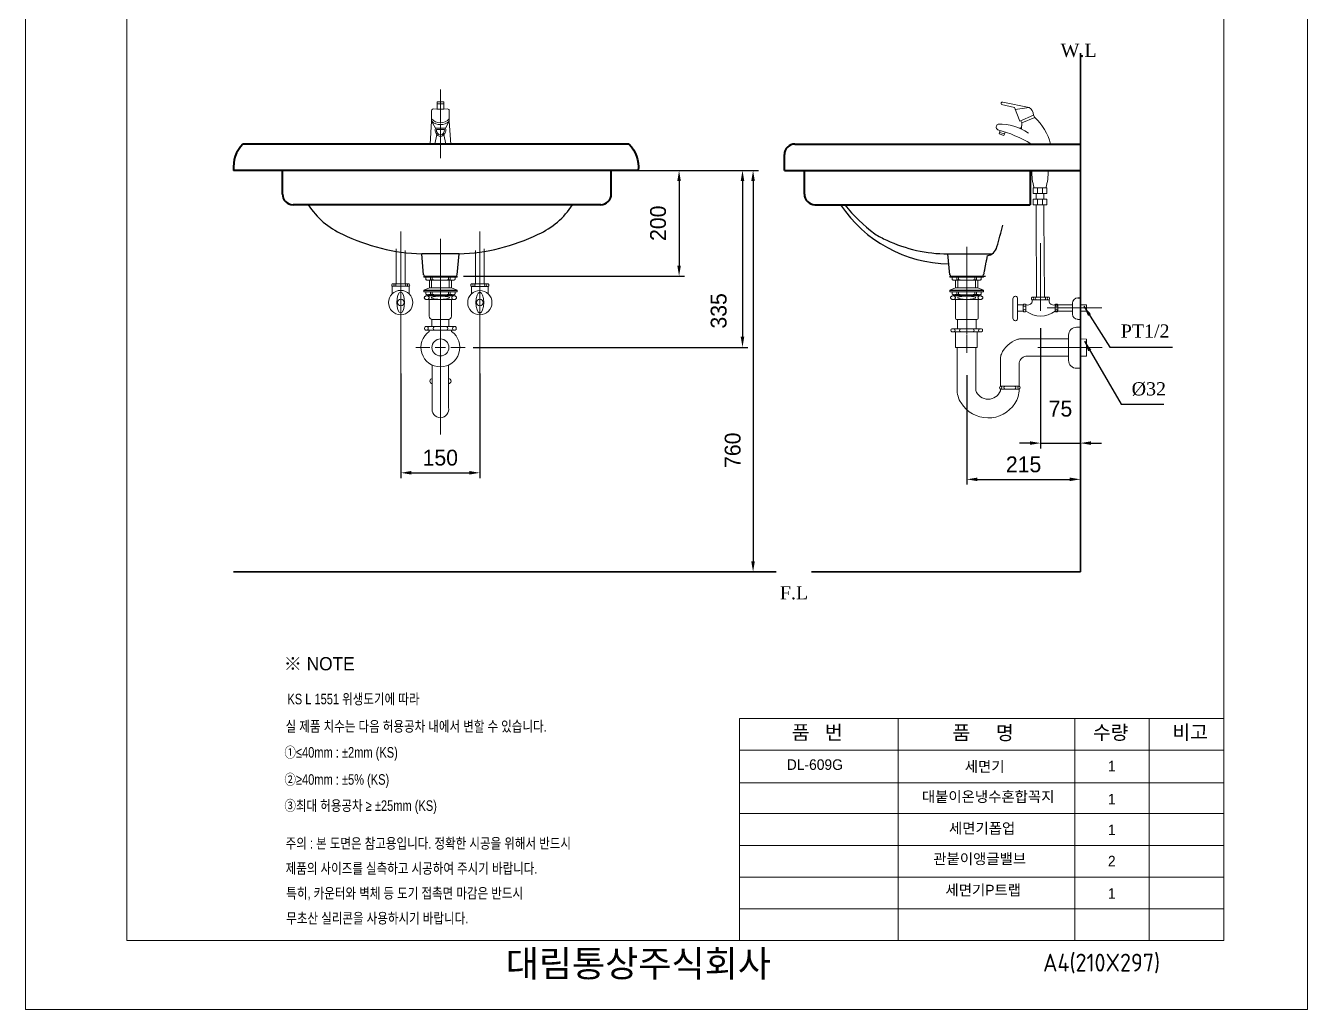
# Model space of a CAD drawing. Header units: millimetres. Extents: x 9033 to 25278, y 315 to 3859.
# Drawn here: x 22852 to 25278, y 429 to 2291 of the extents above; entities that cross this region are included whole.
import ezdxf

# ---------------------------------------------------------------- set-up
doc = ezdxf.new("R2010")
doc.units = ezdxf.units.MM
doc.header["$LTSCALE"] = 0.1
doc.linetypes.add('CENTER', pattern=[50.8, 31.75, -6.35, 6.35, -6.35])
doc.linetypes.add('HIDDEN', pattern=[9.525, 6.35, -3.175])
for name, color, linetype in [('2', 2, 'HIDDEN'), ('IN', 221, 'HIDDEN'), ('LINE', 7, 'Continuous')]:
    doc.layers.add(name, color=color, linetype=linetype)
for name, color, linetype, lineweight in [('AM_6', 2, 'Continuous', 30), ('CEN', 1, 'CENTER', 5), ('DIM', 3, 'Continuous', 15), ('OUTLINE', 11, 'Continuous', 40), ('Y', 235, 'Continuous', 35), ('YA', 160, 'Continuous', 15)]:
    doc.layers.add(name, color=color, linetype=linetype, lineweight=lineweight)
doc.styles.add('h', font='', dxfattribs={"height": 30})
doc.styles.add('MtXpl_', font='')
doc.styles.get("Standard").update_dxf_attribs({"font": 'isocp.shx', "bigfont": 'whgtxt.shx'})
doc.styles.add('STYLE2', font='dutch.ttf', dxfattribs={"height": 25})
doc.styles.add('굴림', font='', dxfattribs={"height": 3.2})
doc.styles.add('스타일1', font='txt.shx', dxfattribs={"bigfont": 'ghs.shx'})
doc.styles.add('한글', font='', dxfattribs={"height": 25})
doc.styles.get('h').set_extended_font_data('Haansoft Batang')
doc.styles.get('MtXpl_').set_extended_font_data('Gulim')
doc.styles.get('굴림').set_extended_font_data('Gulim')
doc.styles.get('한글').set_extended_font_data('Batang')
doc.dimstyles.new('SERIM', dxfattribs={"dimscale": 10, "dimtxt": 3, "dimasz": 2, "dimexe": 1, "dimexo": 1.5, "dimgap": 1, "dimtad": 1, "dimtoh": 1, "dimdec": 0, "dimdsep": 46, "dimtxsty": 'h', "dimcen": -0.3, "dimclrt": 2, "dimadec": 0, "dimazin": 0, "dimtfac": 1, "dimtdec": 0, "dimtmove": 1, "dimatfit": 3, "dimfxl": 0, "dimtolj": 1, "dimtzin": 0, "dimarcsym": 0})

# ---------------------------------------------------------------- blocks, each defined once
blk = doc.blocks.new('*D106')
at = {"layer": 'Defpoints', "color": 0}
for p in [(23562.1, 1647.5), (23711.7, 1647.5), (23711.7, 1444.3)]:
    blk.add_point(p, dxfattribs=at)
at = {"layer": 'DIM', "color": 0, "lineweight": -2}
for p, q in [((23562.1, 1632.5), (23562.1, 1434.3)), ((23711.7, 1632.5), (23711.7, 1434.3)), ((23582.1, 1444.3), (23691.7, 1444.3))]:
    blk.add_line(p, q, dxfattribs=at)
at = {"layer": 'DIM', "color": 0}
for points in [[(23582.1, 1447.7), (23582.1, 1441), (23562.1, 1444.3)], [(23691.7, 1447.7), (23691.7, 1441), (23711.7, 1444.3)]]:
    blk.add_solid(points, dxfattribs=at)
at = {"layer": 'DIM', "color": 0, "insert": (23636.9, 1472.8), "char_height": 30, "attachment_point": 5, "style": 'h'}
blk.add_mtext('\\A1;150', dxfattribs=at)
blk = doc.blocks.new('*D109')
at = {"layer": 'Defpoints', "color": 0}
for p in [(24848.2, 2001.7), (24633.2, 1643.9), (24848.2, 1431.9)]:
    blk.add_point(p, dxfattribs=at)
at = {"layer": 'DIM', "color": 0, "lineweight": -2}
for p, q in [((24633.2, 1628.9), (24633.2, 1421.9)), ((24653.2, 1431.9), (24828.2, 1431.9))]:
    blk.add_line(p, q, dxfattribs=at)
at = {"layer": 'DIM', "color": 0}
for points in [[(24653.2, 1435.2), (24653.2, 1428.6), (24633.2, 1431.9)], [(24828.2, 1435.2), (24828.2, 1428.6), (24848.2, 1431.9)]]:
    blk.add_solid(points, dxfattribs=at)
at = {"layer": 'DIM', "color": 0, "insert": (24740.7, 1460.1), "char_height": 30, "attachment_point": 5, "style": 'h'}
blk.add_mtext('\\A1;215', dxfattribs=at)
blk = doc.blocks.new('*D110')
at = {"layer": 'Defpoints', "color": 0}
for p in [(24848.2, 1762.5), (24772.8, 1732.9), (24848.2, 1500.5)]:
    blk.add_point(p, dxfattribs=at)
at = {"layer": 'DIM', "color": 0, "lineweight": -2}
for p, q in [((24772.8, 1717.9), (24772.8, 1490.5)), ((24752.8, 1500.5), (24732.8, 1500.5)), ((24772.8, 1500.5), (24848.2, 1500.5)), ((24868.2, 1500.5), (24888.2, 1500.5))]:
    blk.add_line(p, q, dxfattribs=at)
at = {"layer": 'DIM', "color": 0}
for points in [[(24752.8, 1503.9), (24752.8, 1497.2), (24772.8, 1500.5)], [(24868.2, 1503.9), (24868.2, 1497.2), (24848.2, 1500.5)]]:
    blk.add_solid(points, dxfattribs=at)
at = {"layer": 'DIM', "color": 0, "insert": (24810.5, 1565.5), "char_height": 30, "attachment_point": 5, "style": 'h'}
blk.add_mtext('\\A1;75', dxfattribs=at)
blk = doc.blocks.new('*D115')
at = {"layer": 'Defpoints', "color": 0}
for p in [(23960.4, 2016.7), (23665.9, 1816.7), (24088.8, 1816.7)]:
    blk.add_point(p, dxfattribs=at)
at = {"layer": 'DIM', "color": 0, "lineweight": -2}
for p, q in [((23975.4, 2016.7), (24098.8, 2016.7)), ((24088.8, 1996.7), (24088.8, 1836.7)), ((23680.9, 1816.7), (24098.8, 1816.7))]:
    blk.add_line(p, q, dxfattribs=at)
at = {"layer": 'DIM', "color": 0}
for points in [[(24085.4, 1996.7), (24092.1, 1996.7), (24088.8, 2016.7)], [(24085.4, 1836.7), (24092.1, 1836.7), (24088.8, 1816.7)]]:
    blk.add_solid(points, dxfattribs=at)
at = {"layer": 'DIM', "color": 0, "insert": (24049.1, 1916.7), "char_height": 30, "attachment_point": 5, "rotation": 90, "style": 'h'}
blk.add_mtext('\\A1;200', dxfattribs=at)
blk = doc.blocks.new('*D116')
at = {"layer": 'Defpoints', "color": 0}
for p in [(23960.4, 2016.7), (23684, 1681.7), (24208.8, 1681.7)]:
    blk.add_point(p, dxfattribs=at)
at = {"layer": 'DIM', "color": 0, "lineweight": -2}
for p, q in [((23975.4, 2016.7), (24218.8, 2016.7)), ((24208.8, 1996.7), (24208.8, 1701.7)), ((23699, 1681.7), (24218.8, 1681.7))]:
    blk.add_line(p, q, dxfattribs=at)
at = {"layer": 'DIM', "color": 0}
for points in [[(24205.4, 1996.7), (24212.1, 1996.7), (24208.8, 2016.7)], [(24205.4, 1701.7), (24212.1, 1701.7), (24208.8, 1681.7)]]:
    blk.add_solid(points, dxfattribs=at)
at = {"layer": 'DIM', "color": 0, "insert": (24163.8, 1750.8), "char_height": 30, "attachment_point": 5, "rotation": 90, "style": 'h'}
blk.add_mtext('\\A1;335', dxfattribs=at)
blk = doc.blocks.new('*D117')
at = {"layer": 'Defpoints', "color": 0}
for p in [(23960.4, 2016.7), (23245.7, 1256.7), (24228.8, 1256.7)]:
    blk.add_point(p, dxfattribs=at)
at = {"layer": 'DIM', "color": 0, "lineweight": -2}
for p, q in [((23975.4, 2016.7), (24238.8, 2016.7)), ((24228.8, 1996.7), (24228.8, 1276.7))]:
    blk.add_line(p, q, dxfattribs=at)
at = {"layer": 'DIM', "color": 0}
for points in [[(24225.4, 1996.7), (24232.1, 1996.7), (24228.8, 2016.7)], [(24225.4, 1276.7), (24232.1, 1276.7), (24228.8, 1256.7)]]:
    blk.add_solid(points, dxfattribs=at)
at = {"layer": 'DIM', "color": 0, "insert": (24190.3, 1487), "char_height": 30, "attachment_point": 5, "rotation": 90, "style": 'h'}
blk.add_mtext('\\A1;760', dxfattribs=at)

msp = doc.modelspace()

# ---------------------------------------------------------------- linework, layer by layer
msp.add_line((24843.4, 1775.5), (24848.2, 1775.5))
at = {"layer": 'CEN', "color": 0}
for p, q in [((23637.1, 2039.8), (23637.1, 2170)), ((23562, 1701.8), (23562.2, 1901.3)), ((23711.7, 1701.7), (23711.7, 1901.3)), ((23562.1, 1517), (23562.1, 1887.5)), ((23637.1, 1517), (23637.1, 1887.5)), ((23711.7, 1509.4), (23711.7, 1879.8)), ((24633.2, 1671.5), (24633.2, 1872)), ((24772.8, 1879.1), (24772.8, 1751.2)), ((24785.3, 1756.5), (24888.5, 1756.5)), ((23637.1, 1709.7), (23637.1, 1736.5)), ((23637.1, 1679.7), (23637.1, 1699.7)), ((23617.1, 1681.7), (23590.3, 1681.7)), ((23627.1, 1681.7), (23647.1, 1681.7)), ((23657.1, 1681.7), (23684, 1681.7)), ((23637.1, 1669.7), (23637.1, 1642.8))]:
    msp.add_line(p, q, dxfattribs=at)
msp.add_lwpolyline([(24767.8, 1681.7), (24889.4, 1681.7)], dxfattribs=at)
at = {"layer": 'DIM', "color": 0}
for p, q in [((24203.1, 979.1), (25119.6, 979.1)), ((24503.3, 979.1), (24503.3, 559.1)), ((24837.5, 979.1), (24837.5, 559.1)), ((24978.5, 979.1), (24978.5, 559.1)), ((24203.1, 919.1), (25119.6, 919.1)), ((24203.1, 857.3), (25119.6, 857.3)), ((24203.1, 799.1), (25119.6, 799.1)), ((24203.1, 739.1), (25119.6, 739.1)), ((24203.1, 679.1), (25119.6, 679.1))]:
    msp.add_line(p, q, dxfattribs=at)
at = {"layer": 'IN', "color": 0}
msp.add_arc((25392.5, 1696.4), 737.8, 167.5711, 170.4112, dxfattribs=at)
at = {"layer": 'LINE', "color": 0}
for p, q in [((23605.3, 1819.3), (23601.7, 1858.7)), ((23668.9, 1819.3), (23672.5, 1858.7)), ((24601.4, 1819.3), (24597.2, 1858.7)), ((24597.2, 1858.7), (24680.8, 1858.7)), ((23608.3, 1816.7), (23665.9, 1816.7)), ((24658.5, 1816.7), (24668.5, 1816.7))]:
    msp.add_line(p, q, dxfattribs=at)
at = {"layer": 'LINE'}
msp.add_line((23672.5, 1858.7), (23601.7, 1858.7), dxfattribs=at)
at = {"layer": 'LINE', "color": 0}
for centre, radius, start, end in [((23513.2, 2032.9), 150, 212.7843, 245.9595), ((23761, 2032.9), 150, 294.0405, 327.2157), ((24603, 2090.2), 250.3, 213.5869, 269.1236), ((24658.2, 2159.5), 329.7, 219.0677, 232.85), ((23613.9, 2226.8), 368.3, 243.9388, 268.1026), ((23660.3, 2226.8), 368.3, 271.8974, 296.0612), ((24534.8, 2014.4), 140, 237.2636, 247.6973), ((24109.8, 2048.7), 606.7, 343.0574, 347.1125), ((24597.6, 2127.6), 268.9, 244.4729, 269.9154), ((24668.6, 1877.2), 22.2, 278.8236, 346.3072), ((23608.3, 1819.7), 3, 186.3402, 270), ((23665.9, 1819.7), 3, 270, 353.6598), ((24604.4, 1819.7), 3, 186.3402, 270), ((24662, 1819.7), 3, 270, 353.6598)]:
    msp.add_arc(centre, radius, start, end, dxfattribs=at)
at = {"layer": 'OUTLINE', "color": 0}
for p, q in [((23994.3, 2066.7), (23263.1, 2066.7)), ((24308, 2066.7), (24848.2, 2066.7)), ((24288, 2016.7), (24288, 2046.7)), ((24011.6, 2016.7), (23245.7, 2016.7)), ((23338.2, 1971.7), (23338.2, 2016.7)), ((23960.4, 1971.7), (23960.4, 2016.7)), ((24288, 2016.7), (24848.2, 2016.7)), ((24325.9, 1971.7), (24325.9, 2016.7)), ((24753, 2016.7), (24753, 1951.7)), ((23940.4, 1951.7), (23358.2, 1951.7)), ((24345.9, 1951.7), (24753, 1951.7))]:
    msp.add_line(p, q, dxfattribs=at)
for points in [[(23263.1, 2066.7, 0.217742), (23245.7, 2016.7, 0.217742)], [(23994.3, 2066.7, -0.217742), (24011.6, 2016.7, -0.217742)]]:
    msp.add_lwpolyline(points, format="xyb", dxfattribs=at)
for centre, start, end in [((24308, 2046.7), 90, 180), ((23358.2, 1971.7), 180, 270), ((23940.4, 1971.7), 270, 0), ((24345.9, 1971.7), 180, 270)]:
    msp.add_arc(centre, 20, start, end, dxfattribs=at)
at = {"layer": 'Y', "color": 0}
for p, q in [((24848.2, 1256.7), (24848.2, 2238.6)), ((24272.2, 1256.7), (23245.7, 1256.7)), ((24848.2, 1256.7), (24339.1, 1256.7))]:
    msp.add_line(p, q, dxfattribs=at)
at = {"layer": 'YA', "color": 7}
for p, q in [((25119.6, 3739.1), (25119.6, 559.1)), ((23043.6, 559.1), (23043.6, 2668.9)), ((24203.1, 559.1), (24203.1, 979.1)), ((23043.6, 837.6), (23043.6, 751.1)), ((24203.1, 619.1), (25119.6, 619.1)), ((23043.6, 559.1), (25119.6, 559.1))]:
    msp.add_line(p, q, dxfattribs=at)
at = {"layer": 'YA', "color": 0}
for p, q in [((23631, 2145.7), (23631, 2132.9)), ((23643.3, 2142.7), (23631, 2142.7)), ((23642.3, 2146.7), (23632, 2146.7)), ((23643.3, 2132.9), (23643.3, 2145.7)), ((23620.5, 2130), (23620.5, 2109.7)), ((23653.7, 2109.7), (23653.7, 2130)), ((24735.2, 2110.6), (24737.3, 2106.8)), ((24759.3, 2121.5), (24761.9, 2117)), ((23620.5, 2109.7), (23617.7, 2066.7)), ((23627.6, 2096.8), (23620.5, 2109.7)), ((23646.6, 2096.8), (23627.6, 2096.8)), ((23644.7, 2094.3), (23629.6, 2094.3)), ((23646.6, 2096.8), (23653.7, 2109.7)), ((23653.7, 2109.7), (23656.6, 2066.7)), ((24695.3, 2088.7), (24704.3, 2085.7)), ((23626.7, 2066.7), (23630.5, 2084.4)), ((23647.6, 2066.7), (23643.7, 2084.4)), ((24764.8, 1973.2), (24764.8, 1962)), ((24767.1, 1983.8), (24767.1, 1973.2)), ((24776.4, 1983.8), (24776.4, 1973.2)), ((24778.8, 1973.2), (24778.8, 1962)), ((24764.8, 1951.5), (24764.8, 1930.7)), ((24767.1, 1962), (24767.1, 1951.5)), ((24776.4, 1962), (24776.4, 1951.5)), ((24778.8, 1951.5), (24778.8, 1930.7)), ((24765.3, 1776.7), (24764.8, 1930.7)), ((24780.3, 1776.7), (24778.8, 1930.7)), ((24848.2, 1905.7), (24848.2, 1790.9)), ((23553.6, 1802.1), (23553.7, 1868.4)), ((23720.2, 1802), (23720.2, 1868.5)), ((23570.5, 1802.1), (23570.6, 1864.8)), ((23703.3, 1802), (23703.3, 1864.9)), ((23578.1, 1802.1), (23546.1, 1802.1)), ((23546.1, 1797.3), (23578.1, 1797.3)), ((23661.8, 1809), (23612.5, 1809)), ((23616.2, 1809.1), (23616.2, 1794.6)), ((23618.6, 1814.7), (23618.6, 1809.3)), ((23620.5, 1809.5), (23620.5, 1794.6)), ((23621.8, 1809.7), (23621.8, 1814.7)), ((23652.4, 1809.7), (23652.4, 1814.7)), ((23653.8, 1809.5), (23653.8, 1794.6)), ((23655.7, 1814.7), (23655.7, 1809.3)), ((23658.1, 1809.1), (23658.1, 1794.6)), ((23695.7, 1802), (23727.7, 1802)), ((23727.7, 1797.2), (23695.7, 1797.2)), ((24608.4, 1809), (24657.7, 1809)), ((24612.1, 1809.1), (24612.1, 1794.6)), ((24614.5, 1814.7), (24614.5, 1809.3)), ((24616.4, 1809.5), (24616.4, 1794.6)), ((24617.7, 1809.7), (24617.7, 1814.7)), ((24648.3, 1809.7), (24648.3, 1814.7)), ((24649.7, 1809.5), (24649.7, 1794.6)), ((24651.6, 1814.7), (24651.6, 1809.3)), ((24654, 1809.1), (24654, 1794.6)), ((23661.8, 1781.5), (23612.5, 1781.5)), ((23616.1, 1740.8), (23616.1, 1772.5)), ((23616.2, 1781.5), (23616.2, 1779)), ((23618.6, 1787.1), (23618.6, 1781.7)), ((23620.5, 1781.5), (23620.5, 1779)), ((23621.8, 1782.2), (23621.8, 1787.1)), ((23652.4, 1782.2), (23652.4, 1787.1)), ((23653.8, 1781.5), (23653.8, 1779)), ((23655.7, 1787.1), (23655.7, 1781.7)), ((23658.1, 1781.5), (23658.1, 1779)), ((23658.1, 1772.5), (23658.1, 1740.8)), ((24608.4, 1781.5), (24657.7, 1781.5)), ((24612, 1772.7), (24612, 1736.8)), ((24612.1, 1781.5), (24612.1, 1779)), ((24614.5, 1787.1), (24614.5, 1781.7)), ((24616.4, 1781.5), (24616.4, 1779)), ((24617.7, 1782.2), (24617.7, 1787.1)), ((24648.3, 1782.2), (24648.3, 1787.1)), ((24649.7, 1781.5), (24649.7, 1779)), ((24651.6, 1787.1), (24651.6, 1781.7)), ((24654, 1781.5), (24654, 1779)), ((24654.5, 1772.7), (24654.5, 1751.7)), ((24848.2, 1744.8), (24848.2, 1785.5)), ((24654.5, 1736.8), (24654.5, 1751.7)), ((24740.2, 1762.5), (24728.9, 1762.5)), ((24728.9, 1750.4), (24740.2, 1750.4)), ((24800.3, 1762.5), (24833.4, 1762.5)), ((24800.3, 1750.3), (24833.4, 1750.3)), ((24833.4, 1744.8), (24833.4, 1765.5)), ((24848.2, 1762.5), (24860, 1762.5)), ((24848.2, 1750.3), (24860, 1750.3)), ((24860, 1750.3), (24860, 1762.5)), ((23653.3, 1734.8), (23620.9, 1734.8)), ((23620.9, 1734.8), (23620.9, 1721)), ((23653.3, 1734.8), (23653.3, 1721)), ((24614, 1734.8), (24652.5, 1734.8)), ((24615.8, 1734.8), (24615.8, 1717)), ((24848.2, 1734.8), (24842.7, 1734.8)), ((24848.2, 1652.1), (24848.2, 1729.8)), ((24860, 1665.1), (24860, 1697.5)), ((24696.9, 1608.1), (24732.4, 1608.1))]:
    msp.add_line(p, q, dxfattribs=at)
msp.add_lwpolyline([(22852.2, 428.6), (25277.7, 428.6), (25277.7, 3858.9), (22852.2, 3858.9)], close=True, dxfattribs=at)
for points in [[(24725, 2131.8), (24751, 2135.9), (24701.2, 2146.2, 0.622672), (24698.7, 2141.5), (24723.4, 2136), (24733.3, 2109.8), (24759.3, 2121.5, 0.283386), (24751, 2135.9)], [(24791.7, 2066.7, 0.137946), (24761.9, 2117), (24737.3, 2106.8), (24736.8, 2095)], [(24754.7, 2066.9, 0.072721), (24691.8, 2093.5, -0.58938), (24692.3, 2104.4, -0.158922), (24749.7, 2087.5)], [(23546.1, 1783.3), (23546.1, 1797.3, -0.469828), (23546.1, 1802.1)], [(23578.1, 1783.3), (23578.1, 1797.3, 0.469828), (23578.1, 1802.1)], [(23609.5, 1814.7), (23609.5, 1810.5), (23609.5, 1810.4), (23609.5, 1810.3), (23609.5, 1810.3), (23609.6, 1810.1), (23609.7, 1810), (23609.8, 1809.8), (23610, 1809.7), (23610.2, 1809.6), (23610.4, 1809.5), (23610.8, 1809.3), (23611.4, 1809.1), (23611.9, 1809.1), (23612.5, 1809, 0.046901), (23621.8, 1809.7, 0.022789), (23627.4, 1809)], [(23664.8, 1814.7), (23664.8, 1810.5), (23664.8, 1810.4), (23664.7, 1810.3), (23664.7, 1810.3), (23664.7, 1810.1), (23664.6, 1810), (23664.4, 1809.8), (23664.3, 1809.7), (23664.1, 1809.6), (23663.9, 1809.5), (23663.4, 1809.3), (23662.9, 1809.1), (23662.3, 1809.1), (23661.8, 1809, -0.046901), (23652.4, 1809.7, -0.022789), (23646.8, 1809)], [(23695.7, 1783.2), (23695.7, 1797.2, -0.469828), (23695.7, 1802)], [(23727.7, 1783.2), (23727.7, 1797.2, 0.469828), (23727.7, 1802)], [(24605.4, 1814.7), (24605.4, 1810.5), (24605.4, 1810.4), (24605.4, 1810.3), (24605.4, 1810.3), (24605.5, 1810.1), (24605.6, 1810), (24605.7, 1809.8), (24605.9, 1809.7), (24606.1, 1809.6), (24606.3, 1809.5), (24606.7, 1809.3), (24607.3, 1809.1), (24607.8, 1809.1), (24608.4, 1809, 0.046901), (24617.7, 1809.7, 0.022789), (24623.3, 1809)], [(24660.7, 1814.7), (24660.7, 1810.5), (24660.7, 1810.4), (24660.6, 1810.3), (24660.6, 1810.3), (24660.6, 1810.1), (24660.5, 1810), (24660.3, 1809.8), (24660.2, 1809.7), (24660, 1809.6), (24659.8, 1809.5), (24659.3, 1809.3), (24658.8, 1809.1), (24658.2, 1809.1), (24657.7, 1809, -0.046901), (24648.3, 1809.7, -0.022789), (24642.7, 1809)], [(23609.5, 1779), (23608.9, 1778.7), (23608.3, 1778.3), (23607.8, 1777.9), (23607.3, 1777.5), (23607, 1777.1), (23606.9, 1776.9), (23606.8, 1776.7), (23606.7, 1776.4), (23606.6, 1776.2), (23606.6, 1776), (23606.6, 1775.8), (23606.6, 1775.5), (23606.6, 1775.3), (23606.7, 1775.1), (23606.8, 1774.9), (23606.9, 1774.6), (23607, 1774.4), (23607.3, 1774), (23607.8, 1773.6), (23608.3, 1773.2), (23608.9, 1772.9), (23609.5, 1772.5), (23637.1, 1772.5, -0.019642), (23630.2, 1772.8, -0.053716), (23621.1, 1774.7), (23620.9, 1774.8), (23620.7, 1775), (23620.6, 1775.1), (23620.4, 1775.2), (23620.3, 1775.3), (23620.3, 1775.4), (23620.3, 1775.5), (23620.2, 1775.6), (23620.2, 1775.6), (23620.2, 1775.7), (23620.2, 1775.8), (23620.2, 1775.8), (23620.2, 1775.9), (23620.2, 1776), (23620.3, 1776), (23620.3, 1776.1), (23620.3, 1776.2), (23620.4, 1776.3), (23620.6, 1776.5), (23620.7, 1776.6), (23620.9, 1776.7), (23621.1, 1776.8, -0.029266), (23630.2, 1778.7, -0.019642), (23637.1, 1779), (23609.5, 1779)], [(23609.5, 1787.1), (23609.5, 1782.9), (23609.5, 1782.9), (23609.5, 1782.8), (23609.5, 1782.7), (23609.6, 1782.6), (23609.7, 1782.5), (23609.8, 1782.3), (23610, 1782.2), (23610.2, 1782.1), (23610.4, 1781.9), (23610.8, 1781.8), (23611.4, 1781.6), (23611.9, 1781.5), (23612.5, 1781.5, 0.046901), (23621.8, 1782.2, 0.022789), (23627.4, 1781.5)], [(23664.8, 1779), (23665.4, 1778.7), (23666, 1778.3), (23666.5, 1777.9), (23666.9, 1777.5), (23667.3, 1777.1), (23667.4, 1776.9), (23667.5, 1776.7), (23667.6, 1776.4), (23667.6, 1776.2), (23667.7, 1776), (23667.7, 1775.8), (23667.7, 1775.5), (23667.6, 1775.3), (23667.6, 1775.1), (23667.5, 1774.9), (23667.4, 1774.6), (23667.3, 1774.4), (23666.9, 1774), (23666.5, 1773.6), (23666, 1773.2), (23665.4, 1772.9), (23664.8, 1772.5), (23637.1, 1772.5, 0.019642), (23644, 1772.8, 0.053716), (23653.2, 1774.7), (23653.3, 1774.8), (23653.5, 1775), (23653.7, 1775.1), (23653.8, 1775.2), (23653.9, 1775.3), (23654, 1775.4), (23654, 1775.5), (23654, 1775.6), (23654, 1775.6), (23654, 1775.7), (23654.1, 1775.8), (23654, 1775.8), (23654, 1775.9), (23654, 1776), (23654, 1776), (23654, 1776.1), (23653.9, 1776.2), (23653.8, 1776.3), (23653.7, 1776.5), (23653.5, 1776.6), (23653.3, 1776.7), (23653.2, 1776.8, 0.029266), (23644, 1778.7, 0.019642), (23637.1, 1779), (23664.8, 1779)], [(23664.8, 1787.1), (23664.8, 1782.9), (23664.8, 1782.9), (23664.7, 1782.8), (23664.7, 1782.7), (23664.7, 1782.6), (23664.6, 1782.5), (23664.4, 1782.3), (23664.3, 1782.2), (23664.1, 1782.1), (23663.9, 1781.9), (23663.4, 1781.8), (23662.9, 1781.6), (23662.3, 1781.5), (23661.8, 1781.5, -0.046901), (23652.4, 1782.2, -0.022789), (23646.8, 1781.5)], [(24605.4, 1779), (24633, 1779, 0.019642), (24626.1, 1778.7, 0.029266), (24617, 1776.8), (24616.8, 1776.7), (24616.6, 1776.6), (24616.5, 1776.5), (24616.3, 1776.3), (24616.2, 1776.2), (24616.2, 1776.1), (24616.2, 1776), (24616.1, 1776), (24616.1, 1775.9), (24616.1, 1775.8), (24616.1, 1775.8), (24616.1, 1775.7), (24616.1, 1775.6), (24616.1, 1775.6), (24616.2, 1775.5), (24616.2, 1775.4), (24616.2, 1775.3), (24616.3, 1775.2), (24616.5, 1775.1), (24616.6, 1775), (24616.8, 1774.8), (24617, 1774.7, 0.053716), (24626.1, 1772.8, 0.039165), (24639.9, 1772.8, 0.053716), (24649, 1774.7), (24649.2, 1774.8), (24649.4, 1775), (24649.6, 1775.1), (24649.7, 1775.2), (24649.8, 1775.3), (24649.9, 1775.4), (24649.9, 1775.5), (24649.9, 1775.6), (24649.9, 1775.6), (24649.9, 1775.7), (24649.9, 1775.8), (24649.9, 1775.8), (24649.9, 1775.9), (24649.9, 1776), (24649.9, 1776), (24649.9, 1776.1), (24649.8, 1776.2), (24649.7, 1776.3), (24649.6, 1776.5), (24649.4, 1776.6), (24649.2, 1776.7), (24649, 1776.8, 0.029266), (24639.9, 1778.7, 0.019642), (24633, 1779), (24660.7, 1779), (24661.3, 1778.7), (24661.9, 1778.3), (24662.4, 1777.9), (24662.8, 1777.5), (24663.2, 1777.1), (24663.3, 1776.9), (24663.4, 1776.7), (24663.5, 1776.4), (24663.5, 1776.2), (24663.6, 1776), (24663.6, 1775.8), (24663.6, 1775.5), (24663.5, 1775.3), (24663.5, 1775.1), (24663.4, 1774.9), (24663.3, 1774.6), (24663.2, 1774.4), (24662.8, 1774), (24662.4, 1773.6), (24661.9, 1773.2), (24661.3, 1772.9), (24660.7, 1772.5), (24605.4, 1772.5), (24604.7, 1772.9), (24604.2, 1773.2), (24603.7, 1773.6), (24603.2, 1774), (24602.9, 1774.4), (24602.8, 1774.6), (24602.7, 1774.9), (24602.6, 1775.1), (24602.5, 1775.3), (24602.5, 1775.5), (24602.5, 1775.8), (24602.5, 1776), (24602.5, 1776.2), (24602.6, 1776.4), (24602.7, 1776.7), (24602.8, 1776.9), (24602.9, 1777.1), (24603.2, 1777.5), (24603.7, 1777.9), (24604.2, 1778.3), (24604.7, 1778.7), (24605.4, 1779)], [(24605.4, 1787.1), (24605.4, 1782.9), (24605.4, 1782.9), (24605.4, 1782.8), (24605.4, 1782.7), (24605.5, 1782.6), (24605.6, 1782.5), (24605.7, 1782.3), (24605.9, 1782.2), (24606.1, 1782.1), (24606.3, 1781.9), (24606.7, 1781.8), (24607.3, 1781.6), (24607.8, 1781.5), (24608.4, 1781.5, 0.046901), (24617.7, 1782.2, 0.022789), (24623.3, 1781.5)], [(24660.7, 1787.1), (24660.7, 1782.9), (24660.7, 1782.9), (24660.6, 1782.8), (24660.6, 1782.7), (24660.6, 1782.6), (24660.5, 1782.5), (24660.3, 1782.3), (24660.2, 1782.2), (24660, 1782.1), (24659.8, 1781.9), (24659.3, 1781.8), (24658.8, 1781.6), (24658.2, 1781.5), (24657.7, 1781.5, -0.046901), (24648.3, 1782.2, -0.022789), (24642.7, 1781.5)], [(24725.9, 1732.2), (24725.3, 1732.2, -0.414214), (24720.3, 1737.2), (24720.3, 1773.5, -0.414214), (24725.3, 1778.5), (24725.9, 1778.5, -0.414214), (24728.9, 1775.5), (24728.9, 1735.2, -0.414214), (24725.9, 1732.2)], [(24756.8, 1771.9), (24756.8, 1767.7, -0.415429), (24745.2, 1762.5), (24745.2, 1750.3, -0.535533), (24740.2, 1750.3), (24740.2, 1762.5, -0.535533), (24745.2, 1762.5)], [(24788.8, 1771.9), (24788.8, 1767.7, 0.415429), (24800.3, 1762.5), (24800.3, 1750.3, -0.33358), (24745.2, 1750.3)], [(24756.8, 1776.7, 0.469828), (24756.8, 1771.9), (24788.8, 1771.9, 0.469828), (24788.8, 1776.7), (24756.8, 1776.7)], [(24800.3, 1762.5, -0.535533), (24805.3, 1762.5), (24805.3, 1750.3, -0.535533), (24800.3, 1750.3)], [(24650.8, 1734.8), (24650.8, 1717), (24605.2, 1717, 0.714985), (24605.2, 1711.4), (24661.2, 1711.4, 0.714985), (24661.2, 1717), (24615.6, 1717)], [(23616.1, 1714.5), (23615.9, 1711.8, 3.158162), (23658.3, 1711.8), (23658.2, 1714.5)], [(23609, 1714.5, -0.504878), (23608.4, 1721), (23665.8, 1721, -0.504878), (23665.3, 1714.5), (23609, 1714.5)], [(24848.2, 1719.8), (24841, 1719.8, 0.414214), (24826, 1704.8), (24826, 1657.1, 0.414214), (24841, 1642.1), (24848.4, 1642.1)], [(24614.7, 1681.4), (24614.7, 1603.1, 0.141029), (24622.4, 1576.5, 0.546284), (24724.2, 1575.4, 0.145259), (24732.4, 1602.7, 0.145259)], [(24650.2, 1681.4), (24650.2, 1599.8, 0.686334), (24696.9, 1599.5), (24696.9, 1602.7)], [(24732.4, 1608.1, -0.596974), (24732.4, 1602.7), (24696.9, 1602.7, -0.613413), (24696.9, 1607.9), (24696.9, 1661.1, -0.102097), (24698.6, 1669, -0.21209), (24728.4, 1696.6, -0.082146), (24734.9, 1697.7), (24826, 1697.7)], [(24826, 1665.1), (24745, 1665.1, 0.377522), (24732.4, 1649.4)], [(23652.5, 1648.2), (23652.5, 1568, -0.481198), (23637.1, 1548.5, -0.481198), (23621.8, 1568), (23621.8, 1648.2)]]:
    msp.add_lwpolyline(points, format="xyb", dxfattribs=at)
for points in [[(24696.6, 2092.2), (24694.2, 2086.1), (24703.2, 2082.6), (24705.7, 2089.4)], [(24758.9, 1983.8), (24758.9, 1973.2), (24784.7, 1973.2), (24784.7, 1983.8), (24758.9, 1983.8)], [(24758.9, 1962), (24784.7, 1962), (24784.7, 1951.5), (24758.9, 1951.5), (24758.9, 1962)], [(23637.1, 1816.7), (23668.8, 1816.7), (23668.8, 1814.7), (23605.5, 1814.7), (23605.5, 1816.7), (23637.1, 1816.7)], [(24633, 1816.7), (24601.4, 1816.7), (24601.4, 1814.7), (24664.7, 1814.7), (24664.7, 1816.7), (24633, 1816.7)], [(23668.8, 1789.8), (23658.1, 1794.6), (23616.2, 1794.6), (23605.5, 1789.8)], [(23668.8, 1789.2), (23668.8, 1789.8), (23605.5, 1789.8), (23605.5, 1789.2)], [(23637.1, 1789.2), (23668.8, 1789.2), (23668.8, 1787.1), (23605.5, 1787.1), (23605.5, 1789.2), (23637.1, 1789.2)], [(23613.5, 1772.5), (23614.4, 1773.2), (23614.8, 1773.6), (23615.1, 1774), (23615.4, 1774.4), (23615.6, 1774.9), (23615.7, 1775.3), (23615.7, 1775.8), (23615.7, 1776.2), (23615.6, 1776.7), (23615.4, 1777.1), (23615.1, 1777.5), (23614.8, 1777.9), (23614.4, 1778.3), (23613.5, 1779)], [(23660.8, 1772.5), (23659.8, 1773.2), (23659.5, 1773.6), (23659.1, 1774), (23658.9, 1774.4), (23658.7, 1774.9), (23658.6, 1775.3), (23658.5, 1775.8), (23658.6, 1776.2), (23658.7, 1776.7), (23658.9, 1777.1), (23659.1, 1777.5), (23659.5, 1777.9), (23659.8, 1778.3), (23660.8, 1779)], [(24601.4, 1789.8), (24612.1, 1794.6), (24654, 1794.6), (24664.7, 1789.8)], [(24601.4, 1789.2), (24601.4, 1789.8), (24664.7, 1789.8), (24664.7, 1789.2)], [(24633, 1789.2), (24601.4, 1789.2), (24601.4, 1787.1), (24664.7, 1787.1), (24664.7, 1789.2), (24633, 1789.2)], [(24609.4, 1772.5), (24610.3, 1773.2), (24610.7, 1773.6), (24611, 1774), (24611.3, 1774.4), (24611.5, 1774.9), (24611.6, 1775.3), (24611.6, 1775.8), (24611.6, 1776.2), (24611.5, 1776.7), (24611.3, 1777.1), (24611, 1777.5), (24610.7, 1777.9), (24610.3, 1778.3), (24609.4, 1779)], [(24656.7, 1772.5), (24655.7, 1773.2), (24655.4, 1773.6), (24655, 1774), (24654.8, 1774.4), (24654.6, 1774.9), (24654.5, 1775.3), (24654.4, 1775.8), (24654.5, 1776.2), (24654.6, 1776.7), (24654.8, 1777.1), (24655, 1777.5), (24655.4, 1777.9), (24655.7, 1778.3), (24656.7, 1779)], [(24612, 1711.4), (24612, 1681.4), (24652.9, 1681.4), (24652.9, 1711.4)], [(24848.2, 1697.6), (24860, 1697.5)], [(24732.4, 1650.8), (24732.4, 1608.1)], [(24860, 1665.1), (24848.2, 1665.1)]]:
    msp.add_lwpolyline(points, dxfattribs=at)
for centre, radius in [((23562, 1766.6), 23), ((23562, 1766.6), 6.25), ((23711.7, 1766.5), 23), ((23711.7, 1766.5), 6.25), ((23637.1, 1681.7), 16)]:
    msp.add_circle(centre, radius, dxfattribs=at)
for centre, radius, start, end in [((23632, 2145.7), 1, 90, 180), ((23642.3, 2145.7), 1, 0, 90), ((23623.5, 2130), 3, 88.831, 180), ((23637, 2128.2), 21.4, 219.792, 270.454), ((23637.1, 2796.4), 663.5, 268.831, 271.169), ((23637.3, 2128.2), 21.4, 269.546, 320.208), ((23650.7, 2130), 3, 0, 91.169), ((23637, 2128.2), 24.7, 228.3389, 270.3927), ((23639.2, 2093), 12.2, 161.6487, 261.17), ((23639.2, 2093), 9.66, 172.0928, 258.8593), ((23635.1, 2093), 12.2, 278.83, 18.3513), ((23635.1, 2093), 9.66, 281.1407, 7.9072), ((23637.3, 2128.2), 24.7, 269.6073, 311.6611), ((24733.5, 2100), 3.63, 221.5835, 14.3905), ((24836, 2010), 79.5, 175.2095, 199.2595), ((24707.6, 2010), 79.5, 340.7405, 4.7905), ((23546.3, 1799.7), 3.06, 309.0561, 52.7557), ((23555.1, 1799.7), 2.65, 115.0675, 244.8269), ((23569.1, 1799.7), 2.65, 295.0675, 64.8269), ((23577.8, 1799.6), 3.06, 127.1386, 230.8383), ((23696, 1799.6), 3.06, 309.1089, 52.8086), ((23704.7, 1799.6), 2.65, 115.1203, 244.8797), ((23718.7, 1799.6), 2.65, 295.1203, 64.8797), ((23727.5, 1799.6), 3.06, 127.1914, 230.8911), ((24757, 1774.3), 3.06, 309.1089, 52.8086), ((24765.8, 1774.3), 2.65, 115.1203, 244.8797), ((24779.8, 1774.3), 2.65, 295.1203, 64.8797), ((24788.6, 1774.3), 3.06, 127.1914, 230.8911), ((24843.4, 1765.5), 10, 90, 180), ((24742.8, 1762.5), 2.94, 207.9144, 324.2852), ((24742.8, 1750.2), 2.94, 35.7148, 152.0856), ((24802.7, 1762.5), 2.94, 215.7148, 332.0856), ((24802.7, 1750.2), 2.94, 27.9144, 144.2852), ((23622.1, 1740.8), 6, 180, 270), ((23652.1, 1740.8), 6, 270, 360), ((24614, 1736.8), 2, 180, 270), ((24652.5, 1736.8), 2, 270, 0), ((24843.4, 1744.8), 10, 180, 266.0571), ((23610, 1717.7), 4.19, 309.7652, 52.2211), ((23627.5, 1717.7), 4.07, 126.757, 233.243), ((23646.8, 1717.7), 4.07, 306.757, 53.243), ((23664.2, 1717.7), 4.19, 127.7789, 230.2348), ((24607.5, 1714.1), 3.41, 306.2318, 58.3731), ((24622.6, 1714.2), 3.19, 117.3427, 242.6573), ((24643.8, 1714.2), 3.19, 297.3427, 62.6573), ((24658.9, 1714.1), 3.41, 121.6269, 233.7682), ((23621.8, 1618), 4.71, 90, 270), ((23652.5, 1618), 4.71, 270, 90), ((24696.2, 1605.4), 3.23, 302.9473, 57.0521), ((24706.3, 1605.3), 2.95, 116.949, 243.051), ((24723, 1605.3), 2.95, 296.949, 63.051), ((24733.1, 1605.4), 3.23, 122.9479, 237.0527)]:
    msp.add_arc(centre, radius, start, end, dxfattribs=at)
at = {"layer": 'YA', "color": 0, "extrusion": (0, 0, -1)}
msp.add_ellipse((23562, 1766.6), major_axis=(0, 19.7), ratio=0.37365, dxfattribs=at)
at = {"layer": 'YA', "color": 0}
msp.add_ellipse((23711.7, 1766.5), major_axis=(0, 19.7), ratio=0.37365, dxfattribs=at)

# ---------------------------------------------------------------- texts
at = {"color": 3, "style": '굴림', "width": 0.8}
for s, p in [('KS L 1551 위생도기에 따라', (23347.6, 1006.1)), ('실 제품 치수는 다음 허용공차 내에서 변할 수 있습니다.', (23344.2, 954.4)), ('①≤40mm : ±2mm (KS)', (23341.9, 905.1)), ('②≥40mm : ±5%%% (KS)', (23341.9, 853.8)), ('③최대 허용공차 ≥ ±25mm (KS)', (23341.9, 804.3))]:
    msp.add_text(s, height=20, dxfattribs=at).set_placement(p)
at = {"color": 1, "style": '굴림', "width": 0.8}
for s, p in [('주의 : 본 도면은 참고용입니다. 정확한 시공을 위해서 반드시', (23344.2, 732.9)), ('제품의 사이즈를 실측하고 시공하여 주시기 바랍니다.', (23344.2, 685.4)), ('특히, 카운터와 벽체 등 도기 접촉면 마감은 반드시', (23345.4, 638.6)), ('무초산 실리콘을 사용하시기 바랍니다.', (23345.4, 591.2))]:
    msp.add_text(s, height=20, dxfattribs=at).set_placement(p)
at = {"layer": '2', "style": 'MtXpl_'}
msp.add_text('※ NOTE', height=25, dxfattribs=at).set_placement((23340.8, 1070.4))
at = {"layer": 'AM_6', "color": 0, "char_height": 25, "attachment_point": 1, "style": 'STYLE2'}
for s, insert, width in [('W.L', (24810.7, 2256.5), 89.778), ('F.L', (24279.5, 1229.7), 73.746)]:
    msp.add_mtext(s, dxfattribs=dict(at, insert=insert, width=width))
at = {"layer": 'AM_6', "color": 0, "char_height": 25, "attachment_point": 1, "style": '한글'}
for s, insert in [('PT1/2', (24924.6, 1725.2)), ('Ø32', (24945.2, 1615.8))]:
    msp.add_mtext(s, dxfattribs=dict(at, insert=insert))
at = {"layer": 'DIM', "color": 0, "attachment_point": 1, "style": '스타일1'}
for s, insert, char_height in [('{\\fGulim|b0|i0|c129|p50;품   번}', (24302.1, 966.1), 26.746), ('{\\fGulim|b0|i0|c129|p50;품     명}', (24606.1, 965.5), 26.746), ('{\\fGulim|b0|i0|c129|p50;수량}', (24872, 966.2), 26.746), ('{\\fGulim|b0|i0|c129|p50;비고}', (25022.3, 966.5), 26.746), ('{\\fGulim|b0|i0|c129|p50;1\\P}', (24900.3, 899.1), 20), ('{\\fGulim|b0|i0|c129|p50;1\\P}', (24900.3, 836.6), 20), ('{\\fGulim|b0|i0|c129|p50;1\\P}', (24900.3, 778.4), 20), ('{\\fGulim|b0|i0|c129|p50;2\\P}', (24900.3, 719.3), 20), ('{\\fGulim|b0|i0|c129|p50;1\\P}', (24900.3, 657.9), 20)]:
    msp.add_mtext(s, dxfattribs=dict(at, insert=insert, char_height=char_height))
for s, insert, char_height, width in [('{\\fGulim|b0|i0|c129|p50;DL-609G}', (24292.6, 901.9), 20, 147), ('{\\fGulim|b0|i0|c129|p50;세면기}', (24629.4, 898.3), 20, 147), ('{\\fGulim|b0|i0|c129|p50;대붙이온냉수혼합꼭지}', (24548.2, 841.3), 20, 290), ('{\\fGulim|b0|i0|c129|p50;세면기폽업}', (24599.4, 781.4), 20, 315), ('{\\fGulim|b0|i0|c129|p50;관붙이앵글밸브}', (24569.8, 723.6), 20, 212), ('{\\fGulim|b0|i0|c129|p50;세면기P트랩}', (24592.9, 664.4), 20, 212), ('{\\fGulim|b0|i0|c129|p50;       대림통상주식회사\\P}', (23633.5, 540.3), 50, 1090)]:
    msp.add_mtext(s, dxfattribs=dict(at, insert=insert, char_height=char_height, width=width))
at = {"layer": 'YA', "color": 7}
msp.add_text('A4(210X297)', height=33.819, dxfattribs=at).set_placement((24777.5, 500.2))

# ---------------------------------------------------------------- dimensions: what is measured, and where the dimension line sits
at = {"layer": 'DIM', "color": 0}
for base, p2, override, picture, middle in [((24228.8, 1256.7), (23245.7, 1256.7), {"dimtxt": 5, "dimgap": 5, "dimtxsty": 'h', "dimse2": 1, "dimclrt": 0}, '*D117', (24255.3, 1487)), ((24088.8, 1816.7), (23665.9, 1816.7), {"dimtxt": 5, "dimgap": 5, "dimtxsty": 'h', "dimclrt": 0}, '*D115', (24114.1, 1916.7)), ((24208.8, 1681.7), (23684, 1681.7), {"dimtxt": 5, "dimgap": 5, "dimtxsty": 'h', "dimclrt": 0}, '*D116', (24228.8, 1750.8))]:
    dim = msp.add_linear_dim(base=base, p1=(23960.4, 2016.7), p2=p2, angle=90, dimstyle='SERIM', override=override, dxfattribs=at)
    dim.commit()
    dim.dimension.update_dxf_attribs({"geometry": picture, "text_midpoint": middle, "dimtype": 160})
for base, p1, p2, override, picture, middle in [((24848.2, 1431.9), (24633.2, 1643.9), (24848.2, 2001.7), {"dimtxt": 5, "dimgap": 5, "dimtxsty": 'h', "dimse2": 1, "dimclrt": 0}, '*D109', (24740.7, 1395.1)), ((24848.2, 1500.5), (24772.8, 1732.9), (24848.2, 1762.5), {"dimtxt": 5, "dimgap": 5, "dimtxsty": 'h', "dimsah": 1, "dimse2": 1, "dimclrt": 0}, '*D110', (24810.5, 1500.5)), ((23711.7, 1444.3), (23562.1, 1647.5), (23711.7, 1647.5), {"dimtxt": 5, "dimgap": 5, "dimclrt": 0}, '*D106', (23636.9, 1407.8))]:
    dim = msp.add_linear_dim(base=base, p1=p1, p2=p2, dimstyle='SERIM', override=override, dxfattribs=at)
    dim.commit()
    dim.dimension.update_dxf_attribs({"geometry": picture, "text_midpoint": middle, "dimtype": 160})

# ---------------------------------------------------------------- leaders
at = {"layer": 'DIM', "color": 0, "annotation_type": 0, "has_hookline": 1, "hookline_direction": 0}
for points, override, text_width in [([(24854.8, 1759.9), (24903.6, 1682.2), (24923.6, 1682.2)], {"dimgap": 0.1, "dimtad": 2}, 97.6), ([(24855.8, 1693.2), (24925.2, 1574.2), (24945.2, 1574.2)], {"dimgap": 0, "dimtad": 2}, 60.6)]:
    msp.add_leader(points, dimstyle='SERIM', override=override, dxfattribs=dict(at, text_width=text_width))

doc.saveas('drawing.dxf')
